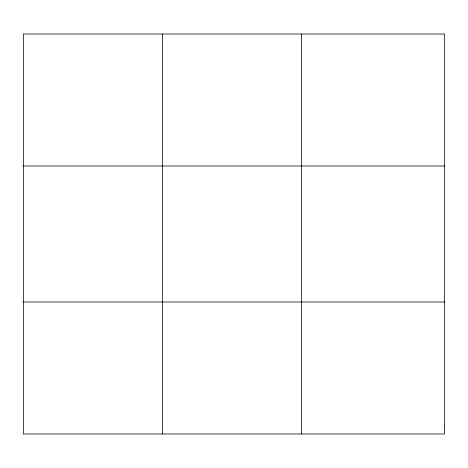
<?xml version="1.0" encoding="UTF-8"?>
<svg xmlns="http://www.w3.org/2000/svg" width="468" height="468" viewBox="0 0 468 468"><rect width="100%" height="100%" fill="white"/><g stroke="black" fill="none" stroke-linecap="round" stroke-linejoin="round"><path stroke-width="0.7" d="M162.396 34.018L162.396 433.982M301.392 34.018L301.392 433.982M23.4 166.005L444.6 166.005M23.4 301.995L444.6 301.995M444.6 425.728L444.6 433.982L23.4 433.982L23.4 34.018L444.6 34.018L444.6 425.728"/></g></svg>
